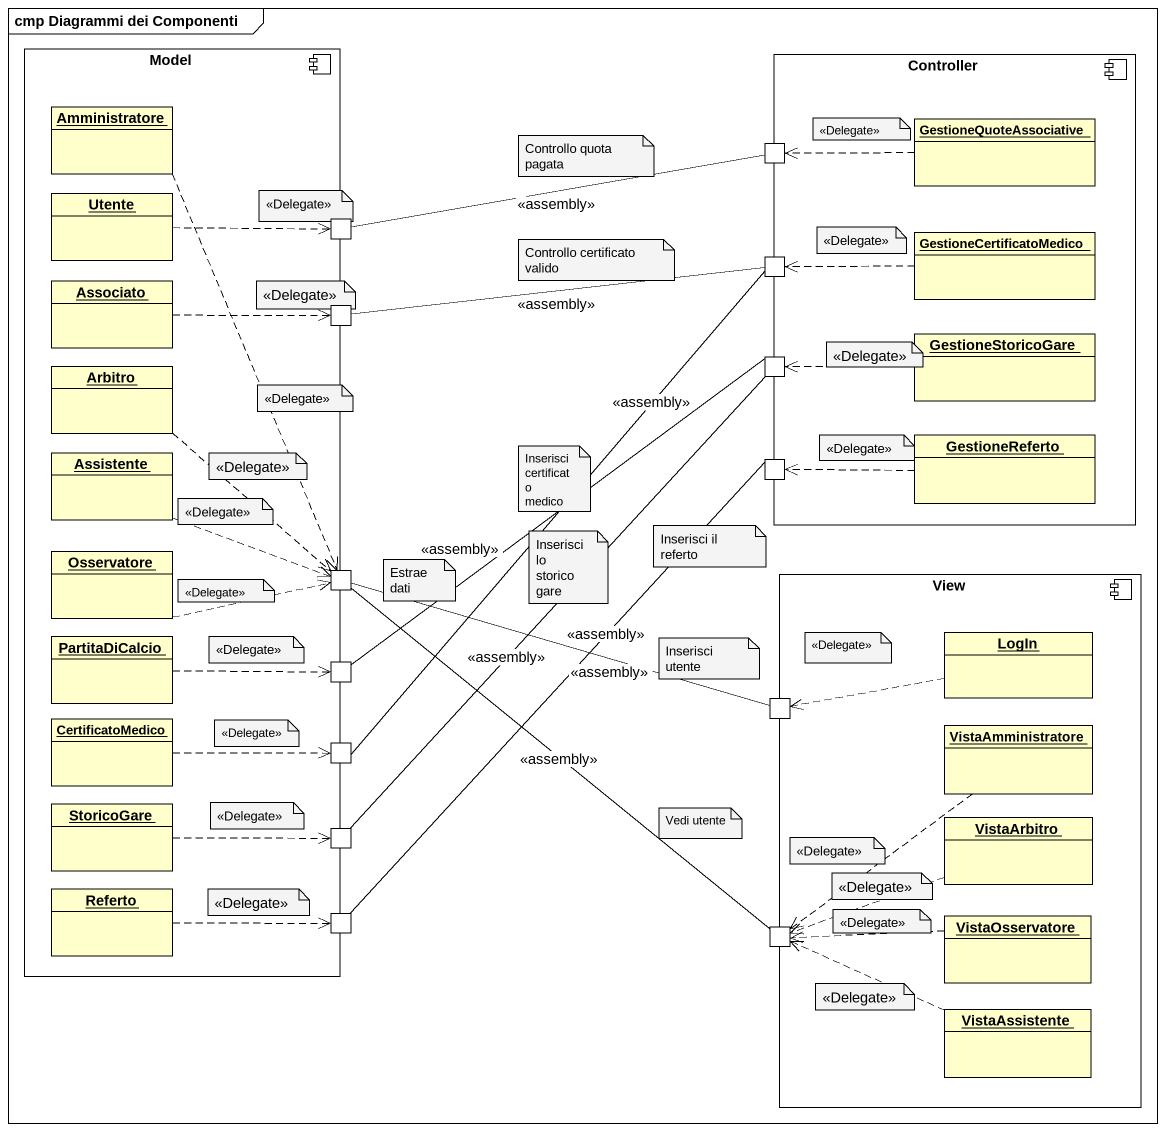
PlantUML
@startuml
mainframe cmp Diagrammi dei Componenti
allowmixing
hide circle
hide empty members
component Model {
  object Amministratore
  object Utente
  port " " as port2
  object Associato
  port " " as port4
  object Arbitro
  object Assistente
  object Osservatore
  port " " as port7
  object PartitaDiCalcio
  port " " as port8
  object CertificatoMedico
  port " " as port10
  object StoricoGare
  port " " as port11
  object Referto
  port " " as port12
}
component Controller {
  port " " as port1
  object GestioneQuoteAssociative
  object GestioneCertificatoMedico
  port " " as port3
  port " " as port5
  object GestioneStoricoGare
  port " " as port6
  object GestioneReferto
}
component View {
  object LogIn
  port " " as port9
  object VistaAmministratore
  object VistaArbitro
  port " " as port13
  object VistaOsservatore
  object VistaAssistente
}
Amministratore ..> port7
port1 -left- port2 : <<assembly>>
GestioneQuoteAssociative .left.> port1
Utente .right.> port2
GestioneCertificatoMedico .left.> port3
Associato .right.> port4
port3 -left- port4 : <<assembly>>
port3 -- port10 : <<assembly>>
port5 -- port8 : <<assembly>>
port5 -- port11 : <<assembly>>
GestioneStoricoGare .left.> port5
Arbitro ..> port7
Assistente .right.> port7
port6 -- port12 : <<assembly>>
GestioneReferto .left.> port6
Osservatore .right.> port7
PartitaDiCalcio .right.> port8
LogIn .left.> port9
CertificatoMedico .right.> port10
port9 -left- port7 : <<assembly>>
VistaAmministratore ..> port13
StoricoGare .right.> port11
VistaArbitro .left.> port13
Referto .right.> port12
port13 -up- port7 : <<assembly>>
VistaOsservatore .left.> port13
VistaAssistente .left.> port13
note as N1
  Controllo quota pagata
end note
note as N2
  <<Delegate>>
end note
note as N3
  <<Delegate>>
end note
note as N4
  <<Delegate>>
end note
note as N5
  <<Delegate>>
end note
note as N6
  Controllo certificato valido
end note
note as N7
  <<Delegate>>
end note
note as N8
  <<Delegate>>
end note
note as N9
  <<Delegate>>
end note
note as N10
  Inserisci certificato
  medico
end note
note as N11
  <<Delegate>>
end note
note as N12
  <<Delegate>>
end note
note as N13
  Inserisci lo
  storico gare
end note
note as N14
  Inserisci il referto
end note
note as N15
  <<Delegate>>
end note
note as N16
  Estrae dati
end note
note as N17
  <<Delegate>>
end note
note as N18
  Inserisci utente
end note
note as N19
  <<Delegate>>
end note
note as N20
  <<Delegate>>
end note
note as N21
  <<Delegate>>
end note
note as N22
  Vedi utente
end note
note as N23
  <<Delegate>>
end note
note as N24
  <<Delegate>>
end note
note as N25
  <<Delegate>>
end note
note as N26
  <<Delegate>>
end note
note as N27
  <<Delegate>>
end note
@enduml
